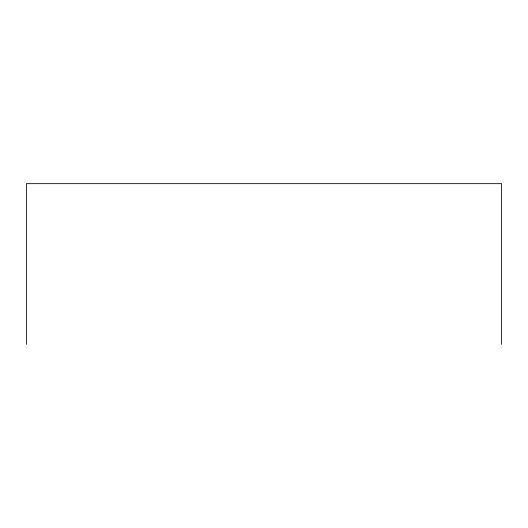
<?xml version="1.0" encoding="UTF-8"?>
<svg xmlns="http://www.w3.org/2000/svg" width="528" height="528" viewBox="0 0 528 528"><rect width="100%" height="100%" fill="white"/><g stroke="black" fill="none" stroke-linecap="round" stroke-linejoin="round"><path stroke-width="0.79" d="M501.6 344.348L501.6 183.652L26.4 183.652L26.4 344.348"/></g></svg>
